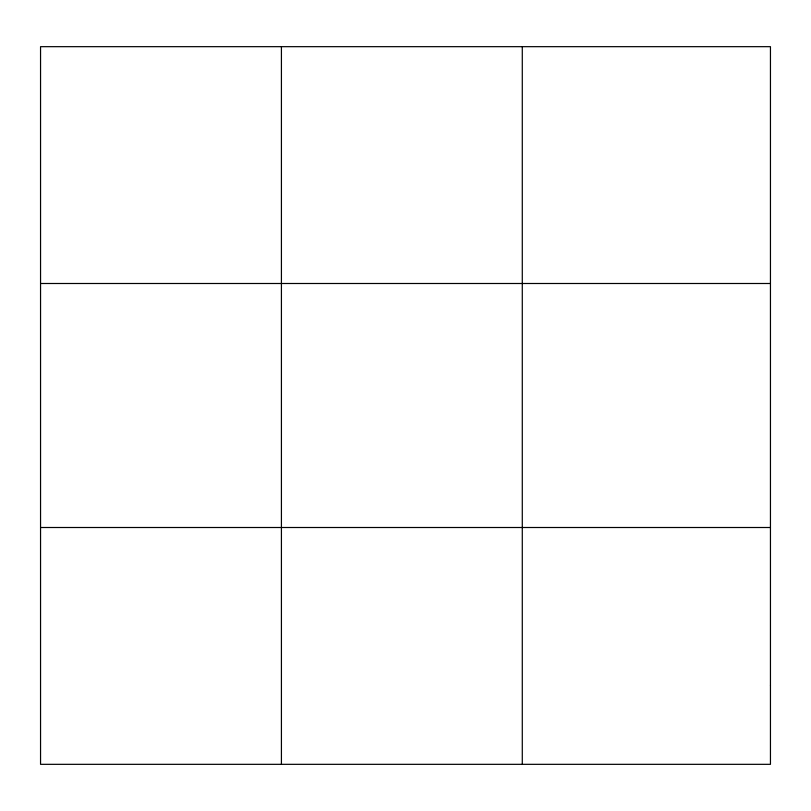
<?xml version="1.0" encoding="UTF-8"?>
<svg xmlns="http://www.w3.org/2000/svg" width="811" height="811" viewBox="0 0 811 811"><rect width="100%" height="100%" fill="white"/><g stroke="black" fill="none" stroke-linecap="round" stroke-linejoin="round"><path stroke-width="1.22" d="M281.417 46.673L281.417 764.327M522.284 46.673L522.284 764.327M40.55 283.495L770.45 283.495M40.55 527.505L770.45 527.505M770.45 685.386L770.45 764.327L40.55 764.327L40.55 46.673L770.45 46.673L770.45 685.386"/></g></svg>
